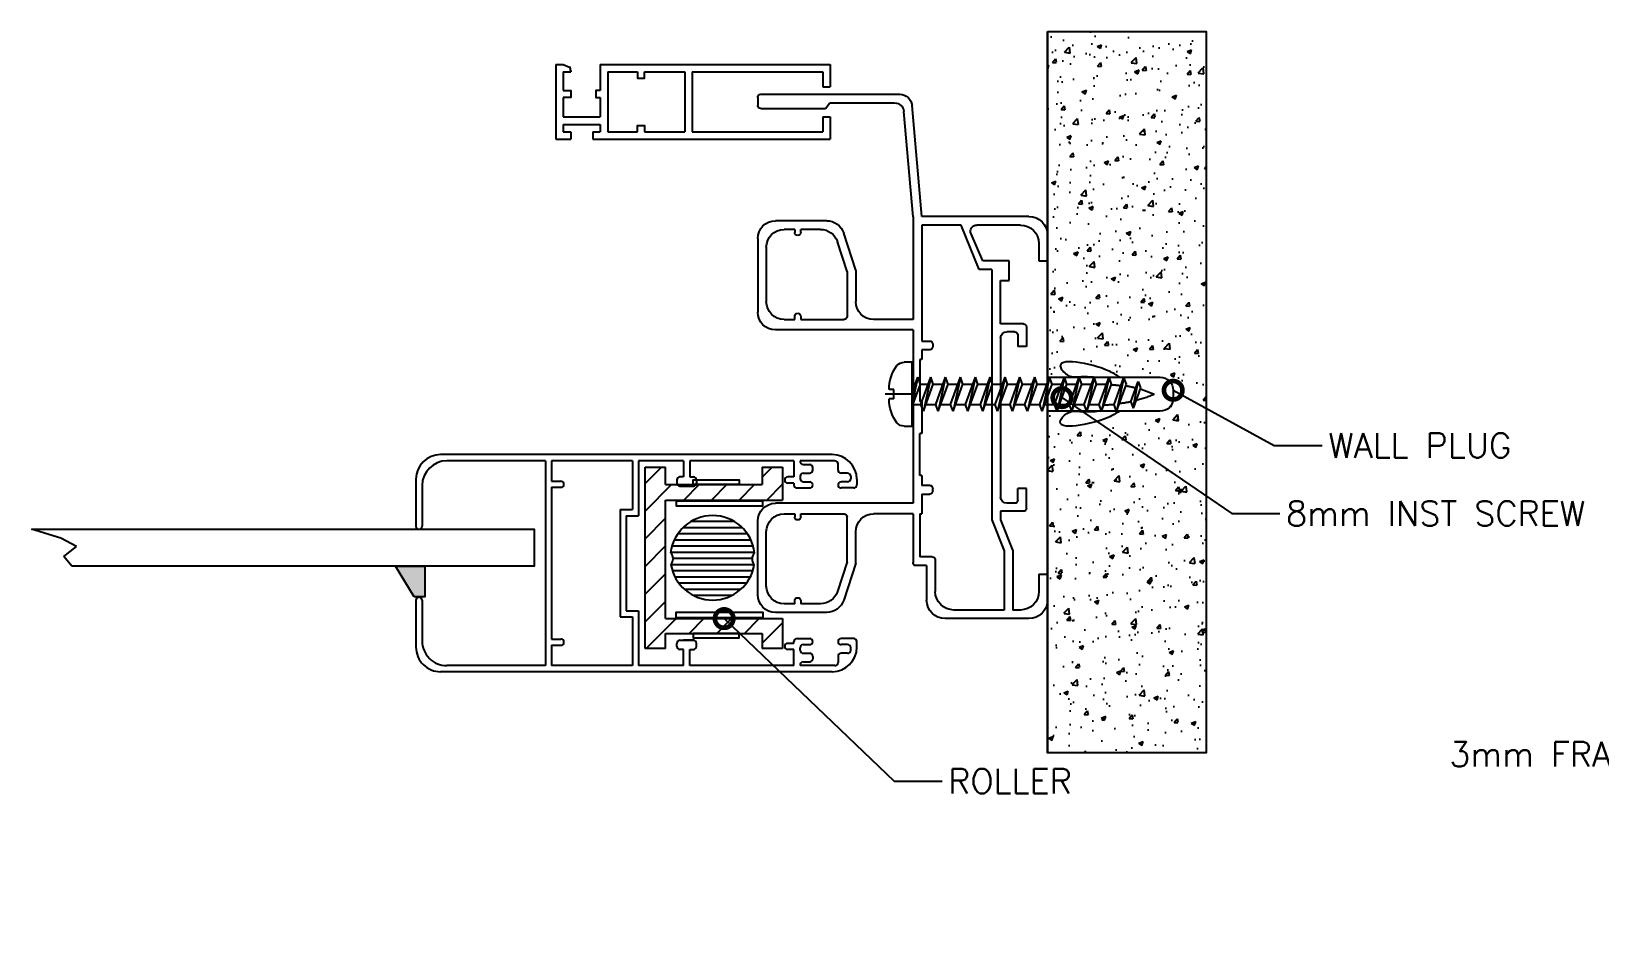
# Model space of a CAD drawing. Header units: millimetres. Extents: x -27371 to -844, y 11365 to 35579.
# Drawn here: x -6282.3 to -6027.9, y 16042.8 to 16187.3 of the extents above; entities that cross this region are included whole.
import ezdxf
from ezdxf import colors
from ezdxf.entities.mleader import LeaderData, LeaderLine
from ezdxf.math import Vec2, Vec3

# ---------------------------------------------------------------- set-up
doc = ezdxf.new("R2010")
doc.units = ezdxf.units.MM
for name, pattern in [('AXIS', [50.8, 31.75, -6.35, 6.35, -6.35]), ('AXIS2', [28.575, 19.05, -3.175, 3.175, -3.175]), ('HIDDEN', [9.525, 6.35, -3.175])]:
    doc.linetypes.add(name, pattern=pattern)
for name, color, linetype in [('A-GRID2', 224, 'AXIS2'), ('GLASS-VISION-PES', 151, 'Continuous'), ('HARDWARES', 54, 'Continuous')]:
    doc.layers.add(name, color=color, linetype=linetype)
doc.layers.add('TEXT', color=7, linetype='Continuous', lineweight=20)
doc.styles.add('RomanS', font='romans.shx')

# ---------------------------------------------------------------- blocks, each defined once
blk = doc.blocks.new('trialco frame without cover')
at = {"color": 5}
for p, q in [((-77.8, 46.5), (-77.8, 23.96)), ((-77.3, 47), (-76, 47)), ((-75.5, 46.5), (-75.5, 36)), ((-54.4, 47), (-42.5, 47)), ((3.3, 47), (-8.6, 47)), ((-57.3, 35.81), (-57.3, 44.1)), ((-53, 45.6), (-44.2, 45.6)), ((-39.6, 21.8), (-39.6, 44.1)), ((-11.5, 21.8), (-11.5, 44.1)), ((1.9, 45.6), (-6.9, 45.6)), ((6.2, 35.81), (6.2, 44.1)), ((-55.9, 41), (-55.9, 42.7)), ((-55.9, 41), (-55.4, 41)), ((-41.3, 41), (-41.8, 41)), ((-41.3, 42.7), (-41.3, 41)), ((-9.8, 42.7), (-9.8, 41)), ((-9.8, 41), (-9.3, 41)), ((4.8, 41), (4.3, 41)), ((4.8, 41), (4.8, 42.7)), ((-55.9, 36.82), (-55.9, 40)), ((-55.4, 40), (-55.9, 40)), ((-54.9, 40.5), (-54.9, 40.5)), ((-42.3, 40.5), (-42.3, 40.5)), ((-41.8, 40), (-41.3, 40)), ((-41.3, 40), (-41.3, 33)), ((-9.3, 40), (-9.8, 40)), ((-9.8, 40), (-9.8, 33)), ((-8.8, 40.5), (-8.8, 40.5)), ((3.8, 40.5), (3.8, 40.5)), ((4.3, 40), (4.8, 40)), ((4.8, 36.82), (4.8, 40)), ((-75.5, 36), (-76.4, 35.31)), ((-76.4, 35.31), (-76.4, 24.79)), ((-49.08, 32.5), (-53.9, 34.07)), ((-2.02, 32.5), (2.8, 34.07)), ((-49.3, 31.1), (-55.3, 33.05)), ((-49.3, 31.1), (-44.2, 31.1)), ((-49.08, 32.5), (-41.8, 32.5)), ((-2.02, 32.5), (-9.3, 32.5)), ((-1.8, 31.1), (-6.9, 31.1)), ((-1.8, 31.1), (4.2, 33.05)), ((-41.3, 21.8), (-41.3, 28.2)), ((-9.8, 21.8), (-9.8, 28.2)), ((-57.94, 21.8), (-75.03, 23.3)), ((-58, 20.4), (-75.97, 21.97)), ((-58, 3), (-58, 20.4)), ((-57.94, 21.8), (-56.6, 21.8)), ((-57.94, 21.8), (-57.3, 21.8)), ((-56.6, 21.8), (-41.3, 21.8)), ((-56.6, 20.4), (-37.8, 20.4)), ((-56.6, 14), (-56.6, 20.4)), ((-39.6, 21.8), (-11.5, 21.8)), ((-37.8, 20.4), (-37.8, 19.1)), ((-36.4, 20.4), (-34.8, 20.4)), ((-36.4, 19.1), (-36.4, 20.4)), ((-34.8, 20.7), (-28, 20.7)), ((-34.8, 20.4), (-34.8, 20.7)), ((-28, 20.4), (-28, 20.7)), ((-28, 20.4), (-22.8, 20.4)), ((-16, 20.7), (-22.8, 20.7)), ((-22.8, 20.4), (-22.8, 20.7)), ((-16, 20.4), (-16, 20.7)), ((-16, 20.4), (-14.4, 20.4)), ((-14.4, 19.1), (-14.4, 20.4)), ((-13, 20.4), (-9.8, 20.4)), ((-13, 20.4), (-13, 19.1)), ((-9.8, 21.8), (-1.9, 21.8)), ((-9.8, 20.7), (-2.8, 20.7)), ((-9.8, 20.7), (-9.8, 20.4)), ((-2.8, 18.7), (-2.8, 20.7)), ((-1.4, 19.6), (-1.4, 21.3)), ((-37.3, 18.6), (-36.9, 18.6)), ((-13.5, 18.6), (-13.9, 18.6)), ((-2.3, 18.2), (2.8, 18.2)), ((-1.4, 19.6), (4.2, 19.6)), ((7.2, 3), (7.2, 16.6)), ((-49.4, 11.08), (-56.6, 14)), ((5.8, 7), (5.8, 15.2)), ((-56.6, 4.4), (-56.6, 11.48)), ((-50.8, 10.5), (-55.2, 12.4)), ((-50.8, 9), (-50.8, 10.5)), ((-49.4, 9), (-49.4, 11.08)), ((-50.8, 6.2), (-50.8, 9)), ((-49.4, 9), (-8.8, 9)), ((-8.8, 9), (-3.8, 7)), ((-47.6, 6.2), (-50.8, 6.2)), ((-40.6, 7.6), (-47.6, 7.6)), ((-47.6, 7.6), (-47.6, 6.2)), ((-40.6, 3.9), (-40.6, 7.6)), ((-39.3, 5.3), (-39.3, 6.6)), ((-38.3, 7.6), (-12.5, 7.6)), ((-11.5, 5.3), (-11.5, 6.6)), ((-10.2, 3.9), (-10.2, 7.6)), ((-10.2, 7.6), (-8.8, 7.6)), ((-8.8, 7.6), (-3.8, 5.6)), ((-3.8, 7), (5.8, 7)), ((-3.8, 5.6), (5.8, 5.6)), ((5.8, 4.4), (5.8, 5.6)), ((-40.1, 3.4), (-36.9, 3.4)), ((-38.8, 4.8), (-36.9, 4.8)), ((-36.9, 3.4), (-36.9, 4.8)), ((-13.9, 3.4), (-13.9, 4.8)), ((-12, 4.8), (-13.9, 4.8)), ((-10.7, 3.4), (-13.9, 3.4)), ((-55, 0), (-50.8, 0)), ((-53.6, 1.4), (-50.8, 1.4)), ((-50.8, 1.4), (-50.8, 0)), ((0, 1.4), (2.8, 1.4)), ((0, 1.4), (0, 0)), ((0, 0), (4.2, 0))]:
    blk.add_line(p, q, dxfattribs=at)
for centre, radius, start, end in [((-77.3, 46.5), 0.5, 90, 180), ((-76, 46.5), 0.5, 0, 90), ((-54.4, 44.1), 2.9, 90, 180), ((-42.5, 44.1), 2.9, 0, 90), ((-8.6, 44.1), 2.9, 90, 180), ((3.3, 44.1), 2.9, 0, 90), ((-53, 42.7), 2.9, 90, 180), ((-44.2, 42.7), 2.9, 0, 90), ((-6.9, 42.7), 2.9, 90, 180), ((1.9, 42.7), 2.9, 0, 90), ((-55.4, 40.5), 0.5, 0, 90), ((-41.8, 40.5), 0.5, 90, 180), ((-9.3, 40.5), 0.5, 0, 90), ((4.3, 40.5), 0.5, 90, 180), ((-55.4, 40.5), 0.5, 270, 0), ((-41.8, 40.5), 0.5, 180, 270), ((-9.3, 40.5), 0.5, 270, 0), ((4.3, 40.5), 0.5, 180, 270), ((-54.4, 35.81), 2.9, 180, 252), ((-53, 36.82), 2.9, 180, 252), ((1.9, 36.82), 2.9, 288, 0), ((3.3, 35.81), 2.9, 288, 0), ((-44.2, 28.2), 2.9, 0, 90), ((-41.8, 33), 0.5, 270, 360), ((-9.3, 33), 0.5, 180, 270), ((-6.9, 28.2), 2.9, 90, 180), ((-75.8, 23.96), 2, 180, 265), ((-74.9, 24.79), 1.5, 180, 265), ((-1.9, 21.3), 0.5, 0, 90), ((-37.3, 19.1), 0.5, 180, 270), ((-36.9, 19.1), 0.5, 270, 0), ((-13.9, 19.1), 0.5, 180, 270), ((-13.5, 19.1), 0.5, 270, 0), ((-2.3, 18.7), 0.5, 180, 270), ((2.8, 15.2), 3, 0, 90), ((4.2, 16.6), 3, 0, 90), ((-55.6, 11.48), 1, 66.6823, 180), ((-38.3, 6.6), 1, 90, 180), ((-38.8, 5.3), 0.5, 180, 270), ((-12.5, 6.6), 1, 0, 90), ((-12, 5.3), 0.5, 270, 0), ((-55, 3), 3, 180, 270), ((-53.6, 4.4), 3, 180, 270), ((-40.1, 3.9), 0.5, 180, 270), ((-10.7, 3.9), 0.5, 270, 0), ((2.8, 4.4), 3, 270, 0), ((4.2, 3), 3, 270, 0)]:
    blk.add_arc(centre, radius, start, end, dxfattribs=at)
blk = doc.blocks.new('trialco leaf')
at = {"color": 3}
for p, q in [((-26.3, 0), (-25.4, 0)), ((0.9, 0), (0, 0)), ((-27.3, -1.5), (-27.3, -2.55)), ((-26.8, -1), (-26.4, -1)), ((-25.9, -1.5), (-25.9, -2.55)), ((-24.9, -0.5), (-24.9, -2.55)), ((-0.5, -0.5), (-0.5, -2.55)), ((0.5, -1.5), (0.5, -2.55)), ((1.4, -1), (1, -1)), ((1.9, -1.5), (1.9, -2.55)), ((-30.3, -4), (-30.3, -67.5)), ((-29.3, -3.55), (-29.3, -9.19)), ((-27.8, -3.05), (-28.8, -3.05)), ((-25.4, -3.05), (-25.4, -3.05)), ((0, -3.05), (0, -3.05)), ((2.4, -3.05), (3.4, -3.05)), ((3.9, -3.55), (3.9, -9.19)), ((4.9, -4), (4.9, -67.5)), ((-27.8, -7.15), (-28.2, -7.15)), ((-25.4, -7.15), (-25.4, -7.15)), ((0, -7.15), (0, -7.15)), ((2.4, -7.15), (2.8, -7.15)), ((-28.7, -8.7), (-28.7, -7.65)), ((-27.3, -8.7), (-27.3, -7.65)), ((-26.8, -9.2), (-26.4, -9.2)), ((-25.9, -8.7), (-25.9, -7.65)), ((-24.9, -9.7), (-24.9, -7.65)), ((-0.5, -9.7), (-0.5, -7.65)), ((0.5, -8.7), (0.5, -7.65)), ((1.4, -9.2), (1, -9.2)), ((1.9, -8.7), (1.9, -7.65)), ((3.3, -8.7), (3.3, -7.65)), ((-29.3, -10.2), (-29.3, -27.1)), ((-29.3, -10.2), (-26.7, -10.2)), ((-26.7, -10.2), (-26.7, -11.2)), ((-26.2, -11.7), (-26.2, -11.7)), ((-25.7, -10.2), (-25.4, -10.2)), ((-25.7, -10.2), (-25.7, -11.2)), ((0.3, -10.2), (0, -10.2)), ((0.3, -10.2), (0.3, -11.2)), ((0.8, -11.7), (0.8, -11.7)), ((3.9, -10.2), (1.3, -10.2)), ((1.3, -10.2), (1.3, -11.2)), ((3.9, -10.2), (3.9, -27.1)), ((-29.3, -27.1), (-26.7, -27.1)), ((-26.7, -27.1), (-26.7, -26.5)), ((-26.2, -26), (-25.7, -26)), ((-25.2, -26.5), (-25.2, -28.1)), ((-25.2, -28.7), (-25.2, -26.5)), ((-0.2, -26.5), (-0.2, -28.1)), ((-0.2, -28.7), (-0.2, -26.5)), ((0.8, -26), (0.3, -26)), ((1.3, -27.1), (1.3, -26.5)), ((3.9, -27.1), (1.3, -27.1)), ((-29.3, -28.1), (-29.3, -35.4)), ((-29.3, -28.1), (-26.7, -28.1)), ((-26.7, -28.1), (-26.7, -28.7)), ((-26.2, -29.2), (-25.7, -29.2)), ((0.8, -29.2), (0.3, -29.2)), ((3.9, -28.1), (1.3, -28.1)), ((1.3, -28.1), (1.3, -28.7)), ((3.9, -28.1), (3.9, -35.4)), ((-29.3, -35.4), (-20.4, -35.4)), ((-20.4, -37.4), (-20.4, -35.4)), ((-5, -35.4), (3.9, -35.4)), ((-5, -37.4), (-5, -35.4)), ((-29.3, -36.4), (-29.3, -49.5)), ((-29.3, -36.4), (-21.4, -36.4)), ((-21.4, -38.4), (-21.4, -36.4)), ((-20.4, -37.4), (-5, -37.4)), ((-4, -36.4), (3.9, -36.4)), ((-4, -38.4), (-4, -36.4)), ((3.9, -36.4), (3.9, -49.5)), ((-21.4, -38.4), (-4, -38.4)), ((-26, -49.5), (-26, -48)), ((-25.5, -47.5), (-25.5, -47.5)), ((-25, -49.5), (-25, -48)), ((-0.4, -49.5), (-0.4, -48)), ((0.1, -47.5), (0.1, -47.5)), ((0.6, -49.5), (0.6, -48)), ((-29.3, -49.5), (-26, -49.5)), ((-29.3, -50.5), (-29.3, -66.5)), ((-29.3, -50.5), (3.9, -50.5)), ((-25, -49.5), (-0.4, -49.5)), ((0.6, -49.5), (3.9, -49.5)), ((3.9, -50.5), (3.9, -66.5)), ((-25.3, -70.5), (-18.7, -70.5)), ((-18.2, -71), (-18.2, -71)), ((-7.2, -71), (-7.2, -71)), ((-6.7, -70.5), (-0.1, -70.5)), ((-26.3, -71.5), (-18.7, -71.5)), ((-6.7, -71.5), (0.9, -71.5))]:
    blk.add_line(p, q, dxfattribs=at)
for centre, radius, start, end in [((-26.3, -4), 4, 90, 180), ((-25.4, -0.5), 0.5, 0, 90), ((0, -0.5), 0.5, 90, 180), ((0.9, -4), 4, 0, 90), ((-26.8, -1.5), 0.5, 90, 180), ((-26.4, -1.5), 0.5, 0, 90), ((1, -1.5), 0.5, 90, 180), ((1.4, -1.5), 0.5, 0, 90), ((-28.8, -3.55), 0.5, 90, 180), ((-27.8, -2.55), 0.5, 270, 0), ((-25.4, -2.55), 0.5, 180, 270), ((-25.4, -2.55), 0.5, 270, 0), ((0, -2.55), 0.5, 180, 270), ((0, -2.55), 0.5, 270, 0), ((2.4, -2.55), 0.5, 180, 270), ((3.4, -3.55), 0.5, 0, 90), ((-28.2, -7.65), 0.5, 90, 180), ((-27.8, -7.65), 0.5, 0, 90), ((-25.4, -7.65), 0.5, 90, 180), ((-25.4, -7.65), 0.5, 0, 90), ((0, -7.65), 0.5, 90, 180), ((0, -7.65), 0.5, 0, 90), ((2.4, -7.65), 0.5, 90, 180), ((2.8, -7.65), 0.5, 0, 90), ((-29.2, -8.7), 0.5, 258.463, 0), ((-26.8, -8.7), 0.5, 180, 270), ((-26.4, -8.7), 0.5, 270, 0), ((-25.4, -9.7), 0.5, 270, 0), ((0, -9.7), 0.5, 180, 270), ((1, -8.7), 0.5, 180, 270), ((1.4, -8.7), 0.5, 270, 0), ((3.8, -8.7), 0.5, 180, 281.537), ((-26.2, -11.2), 0.5, 180, 270), ((-26.2, -11.2), 0.5, 270, 0), ((0.8, -11.2), 0.5, 180, 270), ((0.8, -11.2), 0.5, 270, 0), ((-26.2, -26.5), 0.5, 90, 180), ((-25.7, -26.5), 0.5, 0, 90), ((0.3, -26.5), 0.5, 90, 180), ((0.8, -26.5), 0.5, 0, 90), ((-26.2, -28.7), 0.5, 180, 270), ((-25.7, -28.7), 0.5, 270, 0), ((0.3, -28.7), 0.5, 180, 270), ((0.8, -28.7), 0.5, 270, 0), ((-25.5, -48), 0.5, 90, 180), ((-25.5, -48), 0.5, 0, 90), ((0.1, -48), 0.5, 90, 180), ((0.1, -48), 0.5, 0, 90), ((-26.3, -67.5), 4, 180, 270), ((-25.3, -66.5), 4, 180, 270), ((-0.1, -66.5), 4, 270, 0), ((0.9, -67.5), 4, 270, 0), ((-18.7, -71), 0.5, 0, 90), ((-18.7, -71), 0.5, 270, 0), ((-6.7, -71), 0.5, 90, 180), ((-6.7, -71), 0.5, 180, 270)]:
    blk.add_arc(centre, radius, start, end, dxfattribs=at)
blk = doc.blocks.new('roller')
for p, q in [((-19.87, 18.98), (-19.87, 22.3)), ((-19.87, 22.3), (9.51, 22.3)), ((9.51, 22.3), (9.51, 18.98)), ((-19.87, 18.98), (-17.43, 18.98)), ((-17.43, 18.98), (-17.43, 3.32)), ((-15.04, 18.98), (4.15, 18.98)), ((-15.04, 18.98), (-15.04, 0)), ((4.15, 18.98), (4.15, 0)), ((6.72, 18.98), (9.51, 18.98)), ((6.72, 18.98), (6.72, 3.32)), ((-19.87, 0), (-19.87, 3.32)), ((-17.43, 3.32), (-19.87, 3.32)), ((9.51, 3.32), (6.72, 3.32)), ((9.51, 3.32), (9.51, 0)), ((-15.04, 0), (-19.87, 0)), ((9.51, 0), (4.15, 0))]:
    blk.add_line(p, q)
for points in [[(-14.91, 17.27), (-14.01, 17.27), (-14.01, 3.22), (-14.91, 3.22)], [(4.02, 17.27), (3.23, 17.27), (3.23, 3.22), (4.02, 3.22)], [(-17.43, 14.52), (-18.18, 14.52), (-18.18, 7.04), (-17.43, 7.04)], [(6.72, 14.52), (7.47, 14.52), (7.47, 7.04), (6.72, 7.04)]]:
    blk.add_lwpolyline(points, close=True)
for centre, radius, start, end in [((-5.18, 11.36), 6.85, 99.192, 260.808), ((-5.36, 19.2), 1.42, 229.7147, 312.8915), ((-5.18, 11.36), 6.85, 276.5858, 83.4142), ((-5.36, 3.53), 1.42, 47.1085, 130.2853)]:
    blk.add_arc(centre, radius, start, end)
blk = doc.blocks.new('TRIALCO NET')
at = {"color": 2}
for p, q in [((-44.5, 3.6), (-44.5, -8.5)), ((-44.5, 3.6), (-43.3, 3.6)), ((-43.3, 3.6), (-42.28, 3.19)), ((-42.1, 2.59), (-42.1, 2.4)), ((-37.3, 3.6), (0, 3.6)), ((-37.3, 3.6), (-37.3, -0.6)), ((0, 3.6), (0, 0)), ((-43.3, 2.4), (-43.3, -0.6)), ((-43.3, 2.4), (-42.1, 2.4)), ((-36.1, 2.4), (-31.29, 2.4)), ((-36.1, 2.4), (-36.1, -7.3)), ((-30.14, 2.4), (-23.6, 2.4)), ((-23.6, 2.4), (-23.6, -7.3)), ((-22.4, 2.4), (-22.4, -7.3)), ((-22.4, 2.4), (-1.2, 2.4)), ((-1.2, 2.4), (-1.2, 0)), ((-1.2, 0), (0, 0)), ((-43.3, -1.75), (-43.3, -4.9)), ((-37.3, -1.75), (-37.3, -4.9)), ((-43.3, -4.9), (-37.3, -4.9)), ((-1.2, -4.9), (-1.2, -7.3)), ((-1.2, -4.9), (0, -4.9)), ((0, -4.9), (0, -8.5)), ((-43.3, -6.1), (-43.3, -7.3)), ((-43.3, -6.1), (-37.3, -6.1)), ((-43.3, -7.3), (-42.1, -7.3)), ((-42.1, -7.3), (-42.1, -8.5)), ((-38.5, -7.3), (-37.3, -7.3)), ((-38.5, -7.3), (-38.5, -8.5)), ((-37.3, -6.1), (-37.3, -7.3)), ((-36.1, -7.3), (-31.29, -7.3)), ((-30.14, -7.3), (-23.6, -7.3)), ((-22.4, -7.3), (-1.2, -7.3)), ((-44.5, -8.5), (-42.1, -8.5)), ((-38.5, -8.5), (0, -8.5))]:
    blk.add_line(p, q, dxfattribs=at)
for points in [[(-31.29, 2.4), (-31.29, 1.4), (-30.14, 1.4), (-30.14, 2.4)], [(-43.3, -0.6), (-42.1, -0.6), (-42.1, -1.75), (-43.3, -1.75)], [(-37.3, -0.6), (-38, -0.6), (-38, -1.75), (-37.3, -1.75)], [(-31.29, -7.3), (-31.29, -6.3), (-30.14, -6.3), (-30.14, -7.3)]]:
    blk.add_lwpolyline(points, dxfattribs=at)
blk.add_arc((-43.19, 2.6), 1.09, 359.3357, 33.1171, dxfattribs=at)
blk = doc.blocks.new('*U35')
at = {"layer": 'A-GRID2', "linetype": 'AXIS'}
blk.add_line((0, -0.62), (0, 4.4), dxfattribs=at)
at = {"layer": 'HARDWARES', "linetype": 'Continuous'}
for p, q in [((-0.76, 2.99), (-0.76, 3.75)), ((0.76, 2.99), (-0.76, 2.99)), ((0.76, 2.99), (0.76, 3.75)), ((-5.18, 0), (-5.18, 1.32)), ((5.18, 0), (-5.18, 0)), ((5.18, 1.32), (5.18, 0))]:
    blk.add_line(p, q, dxfattribs=at)
at = {"layer": 'HARDWARES'}
for p, q in [((5.18, 0), (-5.18, 0)), ((5.18, 0.94), (5.18, 0))]:
    blk.add_line(p, q, dxfattribs=at)
at = {"layer": 'HARDWARES', "linetype": 'HIDDEN'}
for p, q in [((1.65, -0.12), (1.65, -1.4)), ((1.65, -2.2), (1.65, -3.81)), ((-1.65, -3.4), (-1.65, -5.01)), ((1.65, -4.61), (1.65, -6.22)), ((-1.65, -5.81), (-1.65, -7.42)), ((1.65, -7.02), (1.65, -8.63)), ((-1.65, -8.22), (-1.65, -9.83)), ((1.65, -9.43), (1.65, -11.04)), ((-1.65, -10.63), (-1.65, -12.24)), ((1.65, -11.84), (1.65, -13.45)), ((-1.65, -13.04), (-1.65, -14.65)), ((1.65, -14.25), (1.65, -15.86)), ((-1.65, -15.45), (-1.65, -17.06)), ((1.65, -16.66), (1.65, -18.26)), ((-1.65, -17.86), (-1.65, -19.47)), ((-1.65, -20.27), (-1.65, -21.87)), ((1.65, -19.07), (1.65, -20.67)), ((-1.65, -22.68), (-1.65, -24.28)), ((1.65, -21.47), (1.65, -23.08)), ((-1.65, -25.08), (-1.65, -26.69)), ((1.65, -23.88), (1.65, -25.49)), ((-1.65, -27.49), (-1.65, -29.1)), ((1.65, -26.29), (1.65, -27.9)), ((-1.65, -29.9), (-1.65, -31.51)), ((1.65, -28.7), (1.65, -30.31)), ((1.23, -35.46), (-2.08, -36.66)), ((1.23, -35.46), (2.28, -35.84)), ((2.28, -35.84), (-2.08, -36.66)), ((-2.08, -36.66), (-1.03, -37.04)), ((-1.03, -37.04), (2.28, -35.84))]:
    blk.add_line(p, q, dxfattribs=at)
for points in [[(1.97, 0), (-1.65, -1.32), (-2.75, -0.92)], [(-0.23, 0), (-2.75, -0.92), (1.45, 0)], [(-1.65, 0), (-1.65, -0.52)], [(2.75, -1.8), (1.65, -1.4), (-2.75, -3), (2.75, -1.8), (-1.65, -3.4), (-2.75, -3)], [(-1.65, -1.32), (-1.65, -2.6)], [(2.75, -4.21), (1.65, -3.81), (-2.75, -5.41), (2.75, -4.21), (-1.65, -5.81), (-2.75, -5.41)], [(2.75, -6.62), (1.65, -6.22), (-2.75, -7.82), (2.75, -6.62), (-1.65, -8.22), (-2.75, -7.82)], [(2.75, -9.03), (1.65, -8.63), (-2.75, -10.23), (2.75, -9.03), (-1.65, -10.63), (-2.75, -10.23)], [(2.75, -11.44), (1.65, -11.04), (-2.75, -12.64), (2.75, -11.44), (-1.65, -13.04), (-2.75, -12.64)], [(2.75, -13.85), (1.65, -13.45), (-2.75, -15.05), (2.75, -13.85), (-1.65, -15.45), (-2.75, -15.05)], [(2.75, -16.26), (1.65, -15.86), (-2.75, -17.46), (2.75, -16.26), (-1.65, -17.86), (-2.75, -17.46)], [(2.75, -18.67), (1.65, -18.26), (-2.75, -19.87), (2.75, -18.67), (-1.65, -20.27), (-2.75, -19.87)], [(2.75, -21.07), (1.65, -20.67), (-2.75, -22.28), (2.75, -21.07), (-1.65, -22.68), (-2.75, -22.28)], [(2.75, -23.48), (1.65, -23.08), (-2.75, -24.68), (2.75, -23.48), (-1.65, -25.08), (-2.75, -24.68)], [(2.75, -25.89), (1.65, -25.49), (-2.75, -27.09), (2.75, -25.89), (-1.65, -27.49), (-2.75, -27.09)], [(2.75, -28.3), (1.65, -27.9), (-2.75, -29.5), (2.75, -28.3), (-1.65, -29.9), (-2.75, -29.5)], [(2.75, -30.71), (1.65, -30.31), (-2.75, -31.91), (2.75, -30.71), (-1.65, -32.31), (-2.75, -31.91)], [(2.78, -33.13), (1.68, -32.73), (-2.72, -34.33), (2.78, -33.13), (-1.62, -34.73), (-2.72, -34.33)]]:
    blk.add_lwpolyline(points, dxfattribs=at)
at = {"layer": 'HARDWARES', "linetype": 'Continuous'}
for centre, radius, start, end in [((-0.81, -2.74), 6.49, 89.5368, 126.33), ((0.81, -2.74), 6.49, 53.67, 90.4632), ((-3.61, 1.32), 1.57, 131.7376, 180), ((3.61, 1.32), 1.57, 0, 48.2624)]:
    blk.add_arc(centre, radius, start, end, dxfattribs=at)
at = {"layer": 'HARDWARES', "linetype": 'HIDDEN'}
for centre, start, end in [((17.68, -31.43), 182.508, 187.2926), ((-17.49, -31.43), 356.0961, 1.0584), ((17.59, -31.45), 189.5795, 194.5622), ((-17.59, -31.45), 347.9668, 353.6815), ((17.59, -31.45), 196.6931, 203.9435), ((-17.59, -31.45), 336.0565, 345.4243)]:
    blk.add_arc(centre, 19.24, start, end, dxfattribs=at)
blk = doc.blocks.new('_DotSmall')
at = {"color": 0, "linetype": 'ByBlock', "const_width": 0.5}
blk.add_lwpolyline([(-0.0625, 0, 1), (0.0625, 0, 1)], format="xyb", close=True, dxfattribs=at)

msp = doc.modelspace()

# ---------------------------------------------------------------- hatches: boundary and pattern name
at = {"ltscale": 1.3, "true_color": 0x636466}
h = msp.add_hatch(dxfattribs=at)
h.set_pattern_fill('AR-CONC', color=251, scale=0.04)
h.set_pattern_definition([(50, (-79.502, 89.85), (7.2873868, -0.6375634), [0.762, -8.382]), (355, (-79.502, 89.85), (-1.409737, 7.6422738), [0.6096, -6.7056234]), (100.451445, (-78.8945, 89.797), (5.87765, 7.00471), [0.6476004, -7.1236098]), (46.1842, (-79.502, 91.882), (10.8431616, -1.681693), [1.143, -12.573]), (96.63556, (-78.598, 91.742), (9.4961654, 9.897045), [0.971401, -10.685424]), (351.18415, (-79.502, 91.882), (9.496165, 9.897045), [0.914399, -10.058389]), (21, (-78.486, 91.374), (6.0645757, -4.090608), [0.762, -8.382]), (326, (-78.486, 91.374), (2.472081, 7.3675186), [0.6096, -6.7056]), (71.451445, (-77.9804, 91.033), (8.5366568, 3.2769108), [0.6476004, -7.1235975]), (37.5, (-79.5017, 89.8502), (0.12354413, 3.38220155), [0, -6.62432, 0, -6.8072, 0, -6.731]), (7.5, (-79.5017, 89.85), (2.6727865, 4.007223), [0, -3.88112, 0, -6.47192, 0, -2.5654]), (327.5, (-81.7674, 89.8502), (5.4236238, -0.22914976), [0, -2.54, 0, -7.9248, 0, -10.5156]), (317.5, (-82.7834, 89.85), (5.9251673, 1.0170596), [0, -3.302, 0, -5.26288, 0, -7.4676])])
edge = h.paths.add_edge_path()
edge.add_line((-6091.72, 16187.26), (-6117.46, 16187.26))
edge.add_line((-6117.46, 16187.26), (-6117.46, 16131.19))
edge.add_line((-6117.46, 16131.19), (-6109.34, 16131.19))
edge.add_spline(control_points=[(-6109.34, 16131.19), (-6110.2, 16131.25), (-6111.77, 16131.38), (-6114, 16131.08), (-6117.36, 16134.78), (-6108.8, 16133.21), (-6106.31, 16131.54), (-6105.77, 16131.19)], knot_values=[0, 0, 0, 0, 2.578181, 4.762371, 6.483899, 14.213231, 16.313823, 16.313823, 16.313823, 16.313823], degree=3, periodic=0)
edge.add_line((-6105.77, 16131.19), (-6099.17, 16131.19))
edge.add_arc((-6099.17, 16129.08), 2.11, 0, 90, ccw=False)
edge.add_line((-6097.07, 16129.08), (-6097.07, 16127.79))
edge.add_arc((-6099.17, 16127.79), 2.11, -90, 0, ccw=False)
edge.add_line((-6099.17, 16125.68), (-6105.79, 16125.68))
edge.add_spline(control_points=[(-6105.79, 16125.68), (-6106.02, 16125.54), (-6106.25, 16125.39), (-6106.5, 16125.24)], knot_values=[0, 0, 0, 0, 0.903179, 0.903179, 0.903179, 0.903179], degree=3, periodic=0)
edge.add_spline(control_points=[(-6106.5, 16125.24), (-6106.74, 16125.11), (-6106.99, 16124.97), (-6107.27, 16124.83)], knot_values=[0.903179, 0.903179, 0.903179, 0.903179, 1.754586, 1.754586, 1.754586, 1.754586], degree=3, periodic=0)
edge.add_spline(control_points=[(-6107.27, 16124.83), (-6107.38, 16124.78), (-6107.7, 16124.64), (-6108.07, 16124.49), (-6108.32, 16124.4)], knot_values=[1.754586, 1.754586, 1.754586, 1.754586, 2.080886, 2.690345, 2.690345, 2.690345, 2.690345], degree=3, periodic=0)
edge.add_spline(control_points=[(-6108.32, 16124.4), (-6108.64, 16124.28), (-6108.99, 16124.16), (-6109.34, 16124.06)], knot_values=[2.690345, 2.690345, 2.690345, 2.690345, 3.47225, 3.47225, 3.47225, 3.47225], degree=3, periodic=0)
edge.add_spline(control_points=[(-6109.34, 16124.06), (-6109.81, 16123.92), (-6110.3, 16123.79), (-6110.79, 16123.67)], knot_values=[3.47225, 3.47225, 3.47225, 3.47225, 4.497891, 4.497891, 4.497891, 4.497891], degree=3, periodic=0)
edge.add_spline(control_points=[(-6110.79, 16123.67), (-6111.16, 16123.59), (-6111.53, 16123.51), (-6111.89, 16123.45)], knot_values=[4.497891, 4.497891, 4.497891, 4.497891, 5.270857, 5.270857, 5.270857, 5.270857], degree=3, periodic=0)
edge.add_spline(control_points=[(-6111.89, 16123.45), (-6112.28, 16123.39), (-6112.65, 16123.33), (-6113.01, 16123.3)], knot_values=[5.270857, 5.270857, 5.270857, 5.270857, 6.098451, 6.098451, 6.098451, 6.098451], degree=3, periodic=0)
edge.add_spline(control_points=[(-6113.01, 16123.3), (-6113.23, 16123.28), (-6113.44, 16123.27), (-6113.64, 16123.26)], knot_values=[6.098451, 6.098451, 6.098451, 6.098451, 6.616366, 6.616366, 6.616366, 6.616366], degree=3, periodic=0)
edge.add_spline(control_points=[(-6113.64, 16123.26), (-6113.9, 16123.25), (-6114.14, 16123.26), (-6114.35, 16123.28)], knot_values=[6.616366, 6.616366, 6.616366, 6.616366, 7.290257, 7.290257, 7.290257, 7.290257], degree=3, periodic=0)
edge.add_spline(control_points=[(-6114.35, 16123.28), (-6114.41, 16123.28), (-6114.47, 16123.29), (-6114.53, 16123.3)], knot_values=[7.290257, 7.290257, 7.290257, 7.290257, 7.485633, 7.485633, 7.485633, 7.485633], degree=3, periodic=0)
edge.add_spline(control_points=[(-6114.53, 16123.3), (-6114.58, 16123.31), (-6114.64, 16123.32), (-6114.69, 16123.33)], knot_values=[7.485633, 7.485633, 7.485633, 7.485633, 7.675682, 7.675682, 7.675682, 7.675682], degree=3, periodic=0)
edge.add_spline(control_points=[(-6114.69, 16123.33), (-6114.73, 16123.33), (-6114.77, 16123.34), (-6114.8, 16123.35)], knot_values=[7.675682, 7.675682, 7.675682, 7.675682, 7.821812, 7.821812, 7.821812, 7.821812], degree=3, periodic=0)
edge.add_spline(control_points=[(-6114.8, 16123.35), (-6114.84, 16123.36), (-6114.87, 16123.37), (-6114.9, 16123.38)], knot_values=[7.821812, 7.821812, 7.821812, 7.821812, 7.948726, 7.948726, 7.948726, 7.948726], degree=3, periodic=0)
edge.add_spline(control_points=[(-6114.9, 16123.38), (-6114.92, 16123.39), (-6114.94, 16123.4), (-6114.96, 16123.4)], knot_values=[7.948726, 7.948726, 7.948726, 7.948726, 8.046074, 8.046074, 8.046074, 8.046074], degree=3, periodic=0)
edge.add_spline(control_points=[(-6114.96, 16123.4), (-6114.99, 16123.41), (-6115.02, 16123.43), (-6115.04, 16123.44)], knot_values=[8.046074, 8.046074, 8.046074, 8.046074, 8.173512, 8.173512, 8.173512, 8.173512], degree=3, periodic=0)
edge.add_spline(control_points=[(-6115.04, 16123.44), (-6115.06, 16123.45), (-6115.08, 16123.46), (-6115.1, 16123.47)], knot_values=[8.173512, 8.173512, 8.173512, 8.173512, 8.27046, 8.27046, 8.27046, 8.27046], degree=3, periodic=0)
edge.add_spline(control_points=[(-6115.1, 16123.47), (-6115.13, 16123.49), (-6115.17, 16123.51), (-6115.2, 16123.53)], knot_values=[8.27046, 8.27046, 8.27046, 8.27046, 8.463193, 8.463193, 8.463193, 8.463193], degree=3, periodic=0)
edge.add_spline(control_points=[(-6115.2, 16123.53), (-6115.21, 16123.54), (-6115.22, 16123.54), (-6115.22, 16123.55)], knot_values=[8.463193, 8.463193, 8.463193, 8.463193, 8.526871, 8.526871, 8.526871, 8.526871], degree=3, periodic=0)
edge.add_spline(control_points=[(-6115.25, 16123.58), (-6115.24, 16123.57), (-6115.23, 16123.56), (-6115.22, 16123.55)], knot_values=[8.526871, 8.526871, 8.526871, 8.526871, 8.599824, 8.599824, 8.599824, 8.599824], degree=3, periodic=0)
edge.add_spline(control_points=[(-6115.28, 16123.6), (-6115.27, 16123.59), (-6115.26, 16123.59), (-6115.25, 16123.58)], knot_values=[8.599824, 8.599824, 8.599824, 8.599824, 8.663419, 8.663419, 8.663419, 8.663419], degree=3, periodic=0)
edge.add_spline(control_points=[(-6115.28, 16123.6), (-6115.28, 16123.61), (-6115.29, 16123.62), (-6115.3, 16123.62)], knot_values=[8.663419, 8.663419, 8.663419, 8.663419, 8.712044, 8.712044, 8.712044, 8.712044], degree=3, periodic=0)
edge.add_spline(control_points=[(-6115.3, 16123.62), (-6115.31, 16123.64), (-6115.32, 16123.65), (-6115.33, 16123.67)], knot_values=[8.712044, 8.712044, 8.712044, 8.712044, 8.824247, 8.824247, 8.824247, 8.824247], degree=3, periodic=0)
edge.add_spline(control_points=[(-6115.34, 16123.69), (-6115.34, 16123.68), (-6115.33, 16123.68), (-6115.33, 16123.67)], knot_values=[8.824247, 8.824247, 8.824247, 8.824247, 8.873126, 8.873126, 8.873126, 8.873126], degree=3, periodic=0)
edge.add_spline(control_points=[(-6115.36, 16123.72), (-6115.35, 16123.71), (-6115.35, 16123.7), (-6115.34, 16123.69)], knot_values=[8.873126, 8.873126, 8.873126, 8.873126, 8.936552, 8.936552, 8.936552, 8.936552], degree=3, periodic=0)
edge.add_spline(control_points=[(-6115.37, 16123.74), (-6115.36, 16123.74), (-6115.36, 16123.73), (-6115.36, 16123.72)], knot_values=[8.936552, 8.936552, 8.936552, 8.936552, 8.9853, 8.9853, 8.9853, 8.9853], degree=3, periodic=0)
edge.add_spline(control_points=[(-6115.38, 16123.77), (-6115.38, 16123.76), (-6115.37, 16123.75), (-6115.37, 16123.74)], knot_values=[8.9853, 8.9853, 8.9853, 8.9853, 9.048857, 9.048857, 9.048857, 9.048857], degree=3, periodic=0)
edge.add_spline(control_points=[(-6115.39, 16123.8), (-6115.38, 16123.79), (-6115.38, 16123.78), (-6115.38, 16123.77)], knot_values=[9.048857, 9.048857, 9.048857, 9.048857, 9.097506, 9.097506, 9.097506, 9.097506], degree=3, periodic=0)
edge.add_spline(control_points=[(-6115.4, 16123.86), (-6115.39, 16123.84), (-6115.39, 16123.82), (-6115.39, 16123.8)], knot_values=[9.097506, 9.097506, 9.097506, 9.097506, 9.209738, 9.209738, 9.209738, 9.209738], degree=3, periodic=0)
edge.add_spline(control_points=[(-6115.4, 16123.88), (-6115.4, 16123.87), (-6115.4, 16123.87), (-6115.4, 16123.86)], knot_values=[9.209738, 9.209738, 9.209738, 9.209738, 9.258613, 9.258613, 9.258613, 9.258613], degree=3, periodic=0)
edge.add_spline(control_points=[(-6115.4, 16123.88), (-6115.4, 16123.9), (-6115.4, 16123.91), (-6115.4, 16123.92)], knot_values=[9.258613, 9.258613, 9.258613, 9.258613, 9.322001, 9.322001, 9.322001, 9.322001], degree=3, periodic=0)
edge.add_spline(control_points=[(-6115.4, 16123.92), (-6115.4, 16123.93), (-6115.4, 16123.95), (-6115.4, 16123.96)], knot_values=[9.322001, 9.322001, 9.322001, 9.322001, 9.395288, 9.395288, 9.395288, 9.395288], degree=3, periodic=0)
edge.add_spline(control_points=[(-6115.4, 16123.96), (-6115.4, 16123.97), (-6115.4, 16123.99), (-6115.39, 16124)], knot_values=[9.395288, 9.395288, 9.395288, 9.395288, 9.458574, 9.458574, 9.458574, 9.458574], degree=3, periodic=0)
edge.add_spline(control_points=[(-6115.39, 16124), (-6115.39, 16124.01), (-6115.39, 16124.03), (-6115.39, 16124.04)], knot_values=[9.458574, 9.458574, 9.458574, 9.458574, 9.528829, 9.528829, 9.528829, 9.528829], degree=3, periodic=0)
edge.add_spline(control_points=[(-6115.39, 16124.04), (-6115.38, 16124.06), (-6115.38, 16124.08), (-6115.37, 16124.1)], knot_values=[9.528829, 9.528829, 9.528829, 9.528829, 9.619609, 9.619609, 9.619609, 9.619609], degree=3, periodic=0)
edge.add_spline(control_points=[(-6115.37, 16124.1), (-6115.37, 16124.12), (-6115.36, 16124.14), (-6115.35, 16124.16)], knot_values=[9.619609, 9.619609, 9.619609, 9.619609, 9.715162, 9.715162, 9.715162, 9.715162], degree=3, periodic=0)
edge.add_spline(control_points=[(-6115.35, 16124.16), (-6115.34, 16124.18), (-6115.33, 16124.21), (-6115.32, 16124.23), (-6115.32, 16124.23)], knot_values=[9.715162, 9.715162, 9.715162, 9.715162, 9.810218, 9.81228, 9.81228, 9.81228, 9.81228], degree=3, periodic=0)
edge.add_spline(control_points=[(-6115.32, 16124.23), (-6115.31, 16124.26), (-6115.3, 16124.29), (-6115.28, 16124.32)], knot_values=[9.81228, 9.81228, 9.81228, 9.81228, 9.938866, 9.938866, 9.938866, 9.938866], degree=3, periodic=0)
edge.add_spline(control_points=[(-6115.28, 16124.32), (-6115.27, 16124.34), (-6115.25, 16124.37), (-6115.24, 16124.39)], knot_values=[9.938866, 9.938866, 9.938866, 9.938866, 10.036782, 10.036782, 10.036782, 10.036782], degree=3, periodic=0)
edge.add_spline(control_points=[(-6115.24, 16124.39), (-6115.22, 16124.43), (-6115.2, 16124.46), (-6115.18, 16124.49)], knot_values=[10.036782, 10.036782, 10.036782, 10.036782, 10.164079, 10.164079, 10.164079, 10.164079], degree=3, periodic=0)
edge.add_spline(control_points=[(-6115.18, 16124.49), (-6115.14, 16124.55), (-6115.1, 16124.6), (-6115.06, 16124.65)], knot_values=[10.164079, 10.164079, 10.164079, 10.164079, 10.373603, 10.373603, 10.373603, 10.373603], degree=3, periodic=0)
edge.add_spline(control_points=[(-6115.06, 16124.65), (-6115.02, 16124.71), (-6114.97, 16124.76), (-6114.93, 16124.81)], knot_values=[10.373603, 10.373603, 10.373603, 10.373603, 10.570246, 10.570246, 10.570246, 10.570246], degree=3, periodic=0)
edge.add_spline(control_points=[(-6114.93, 16124.81), (-6114.87, 16124.88), (-6114.8, 16124.94), (-6114.73, 16125)], knot_values=[10.570246, 10.570246, 10.570246, 10.570246, 10.823806, 10.823806, 10.823806, 10.823806], degree=3, periodic=0)
edge.add_spline(control_points=[(-6114.73, 16125), (-6114.68, 16125.05), (-6114.63, 16125.1), (-6114.57, 16125.14)], knot_values=[10.823806, 10.823806, 10.823806, 10.823806, 11.018592, 11.018592, 11.018592, 11.018592], degree=3, periodic=0)
edge.add_spline(control_points=[(-6114.57, 16125.14), (-6114.52, 16125.19), (-6114.46, 16125.23), (-6114.41, 16125.27)], knot_values=[11.018592, 11.018592, 11.018592, 11.018592, 11.209583, 11.209583, 11.209583, 11.209583], degree=3, periodic=0)
edge.add_spline(control_points=[(-6114.41, 16125.27), (-6114.35, 16125.31), (-6114.29, 16125.35), (-6114.23, 16125.38)], knot_values=[11.209583, 11.209583, 11.209583, 11.209583, 11.404446, 11.404446, 11.404446, 11.404446], degree=3, periodic=0)
edge.add_spline(control_points=[(-6114.23, 16125.38), (-6114.19, 16125.4), (-6114.15, 16125.43), (-6114.11, 16125.45)], knot_values=[11.404446, 11.404446, 11.404446, 11.404446, 11.529923, 11.529923, 11.529923, 11.529923], degree=3, periodic=0)
edge.add_spline(control_points=[(-6114.11, 16125.45), (-6114.11, 16125.45), (-6114.01, 16125.5), (-6113.91, 16125.54), (-6113.8, 16125.57)], knot_values=[11.529923, 11.529923, 11.529923, 11.529923, 11.531746, 11.851557, 11.851557, 11.851557, 11.851557], degree=3, periodic=0)
edge.add_spline(control_points=[(-6113.8, 16125.57), (-6113.76, 16125.58), (-6113.72, 16125.59), (-6113.68, 16125.61)], knot_values=[11.851557, 11.851557, 11.851557, 11.851557, 11.977013, 11.977013, 11.977013, 11.977013], degree=3, periodic=0)
edge.add_spline(control_points=[(-6113.68, 16125.61), (-6113.62, 16125.62), (-6113.56, 16125.64), (-6113.49, 16125.65)], knot_values=[11.977013, 11.977013, 11.977013, 11.977013, 12.17095, 12.17095, 12.17095, 12.17095], degree=3, periodic=0)
edge.add_spline(control_points=[(-6113.49, 16125.65), (-6113.43, 16125.66), (-6113.37, 16125.67), (-6113.3, 16125.67)], knot_values=[12.17095, 12.17095, 12.17095, 12.17095, 12.362048, 12.362048, 12.362048, 12.362048], degree=3, periodic=0)
edge.add_spline(control_points=[(-6113.3, 16125.67), (-6113.27, 16125.68), (-6113.23, 16125.68), (-6113.19, 16125.68)], knot_values=[12.362048, 12.362048, 12.362048, 12.362048, 12.472583, 12.472583, 12.472583, 12.472583], degree=3, periodic=0)
edge.add_line((-6113.19, 16125.68), (-6117.46, 16125.68))
edge.add_line((-6117.46, 16125.68), (-6117.46, 16070.31))
edge.add_line((-6117.46, 16070.31), (-6091.72, 16070.31))
edge.add_line((-6091.72, 16070.31), (-6091.72, 16187.26))
at = {"ltscale": 1.3}
h = msp.add_hatch(dxfattribs=at)
h.set_pattern_fill('ANSI31', color=1)
h.set_pattern_definition([(45, (-79.5017, 89.8502), (-2.24506403, 2.24506403), [])])
h.paths.add_polyline_path([(-6182.71, 16087.25), (-6179.39, 16087.25), (-6179.39, 16089.68), (-6163.73, 16089.68), (-6163.73, 16087.25), (-6160.41, 16087.25), (-6160.41, 16092.07), (-6179.39, 16092.07), (-6179.39, 16111.26), (-6160.41, 16111.26), (-6160.41, 16116.63), (-6163.73, 16116.63), (-6163.73, 16113.84), (-6174.43, 16113.84, -0.288492), (-6174.88, 16113.55), (-6176.48, 16113.55), (-6177.08, 16113.55, -0.288492), (-6177.53, 16113.84), (-6179.39, 16113.84), (-6179.39, 16116.63), (-6182.71, 16116.63)])
h = msp.add_hatch(dxfattribs=at)
h.set_pattern_fill('_USER', color=256, pattern_type=0)
h.set_pattern_definition([(0, (-79.5017, 89.8502), (0, 1), [])])
h.paths.add_polyline_path([(-6178.53, 16100.84, 0.851187), (-6165.02, 16100.84, -0.379749), (-6164.97, 16102.72, 0.89119), (-6178.58, 16102.72, -0.379749)])
h = msp.add_hatch(color=1, dxfattribs=at)
h.dxf.hatch_style = 1
h.paths.add_polyline_path([(-6218.45, 16100.55), (-6223.19, 16100.55), (-6220.2, 16095.6), (-6218.45, 16095.6)])

# ---------------------------------------------------------------- linework, layer by layer
msp.add_line((-6117.46, 16187.26), (-6117.46, 16070.31), dxfattribs=at)
msp.add_lwpolyline([(-6117.46, 16187.26), (-6091.72, 16187.26), (-6091.72, 16070.31), (-6117.46, 16070.31)], close=True, dxfattribs=at)
msp.add_lwpolyline([(-6117.46, 16131.19), (-6099.17, 16131.19, -0.414214), (-6097.07, 16129.08), (-6097.07, 16127.79, -0.414214), (-6099.17, 16125.68), (-6117.46, 16125.68)], format="xyb", close=True, dxfattribs=at)
at = {"color": 1}
msp.add_lwpolyline([(-6220.2, 16095.6), (-6223.19, 16100.55), (-6218.45, 16100.55), (-6218.45, 16095.6), (-6220.2, 16095.6)], dxfattribs=at)
at = {"ltscale": 1.3}
for points in [[(-6105.77, 16131.19), (-6107.59, 16132.24), (-6115.31, 16132.73), (-6114.09, 16131.5), (-6111.92, 16131.29), (-6109.34, 16131.19)], [(-6105.79, 16125.68), (-6107.61, 16124.68), (-6115.33, 16124.23), (-6114.11, 16125.45), (-6111.93, 16125.65), (-6109.39, 16125.68)]]:
    msp.add_spline(points, degree=3, dxfattribs=at)
at = {"layer": 'GLASS-VISION-PES'}
for p, q in [((-6277.49, 16105.09), (-6282.26, 16106.58)), ((-6282.26, 16106.58), (-6275.71, 16106.55)), ((-6274.94, 16103.77), (-6277.49, 16105.09)), ((-6276.98, 16102.16), (-6274.94, 16103.77)), ((-6275.71, 16100.55), (-6276.98, 16102.16))]:
    msp.add_line(p, q, dxfattribs=at)
msp.add_lwpolyline([(-6275.71, 16106.55), (-6200.69, 16106.55), (-6200.69, 16100.55), (-6275.71, 16100.55)], dxfattribs=at)

# ---------------------------------------------------------------- block references
at = {"color": 2}
msp.add_blockref('TRIALCO NET', (-6152.69, 16178.29), dxfattribs=at)
at = {"xscale": -1, "rotation": 90}
msp.add_blockref('trialco frame without cover', (-6117.46, 16099.26), dxfattribs=at)
for name, p, rotation in [('trialco leaf', (-6148.38, 16088.35), 270), ('roller', (-6160.41, 16107.11), 90.00000000000001)]:
    msp.add_blockref(name, p, dxfattribs=dict(rotation=rotation))
at = {"layer": 'HARDWARES', "xscale": -1, "rotation": 90}
msp.add_blockref('*U35', (-6139.39, 16128.44), dxfattribs=at)

# ---------------------------------------------------------------- leaders
at = {"layer": 'TEXT'}
ml = msp.add_multileader_mtext('Standard', dxfattribs=at)
ml.set_content('\\A1;3mm FRAME SILICONE-{\\W0.8;2ND BARRIER}', color=256, style='RomanS')
ml.set_leader_properties(color=8)
ml.set_arrow_properties(name='DOTSMALL')
ml.build(insert=Vec2(0, 0))
ml.multileader.update_dxf_attribs({"dogleg_length": 20, "arrow_head_size": 6, "scale": 2})
ctx = ml.context
ctx.base_point, ctx.scale, ctx.arrow_head_size, ctx.landing_gap_size, ctx.plane_origin = Vec3(-6065.24, 16070.08), 2, 6, 1, Vec3(-4627.81, 15595.72)
ctx.text_align_type = 2
notes = []
notes.append((ctx, [(0, (1, 1, 0), (-5950.68, 16070.08), (-1, 0), 7.79, [(0, [(-5935.27, 16079.57)], 0, [])])]))
ctx.mtext.insert, ctx.mtext.defined_height, ctx.mtext.alignment, ctx.mtext.line_spacing_factor, ctx.mtext.flow_direction = Vec3(-5959.47, 16072.08), 4.93, 3, 1.2, 5
ctx.mtext.has_bg_fill, ctx.mtext.bg_color, ctx.mtext.bg_scale_factor, ctx.mtext.bg_transparency, ctx.mtext.use_window_bg_color = 1, -1027028792, 1.5, 0, 1
for ctx, leaders in notes:
    for number, flags, end, landing, length, lines in leaders:
        leader = LeaderData()
        leader.index, (leader.has_last_leader_line, leader.has_dogleg_vector, leader.attachment_direction) = number, flags
        leader.last_leader_point, leader.dogleg_vector, leader.dogleg_length = Vec3(end), Vec3(landing), length
        for number, points, colour, breaks in lines:
            line = LeaderLine()
            line.index, line.vertices, line.color, line.breaks = number, Vec3.list(points), colors.encode_raw_color(colour), breaks
            leader.lines.append(line)
        ctx.leaders.append(leader)

# ---------------------------------------------------------------- next in the draw order: leaders
ml = msp.add_multileader_mtext('Standard', dxfattribs=at)
ml.set_content('\\A1;WALL PLUG', color=256, style='RomanS')
ml.set_leader_properties(color=8)
ml.set_arrow_properties(name='DOTSMALL')
ml.build(insert=Vec2(0, 0))
ml.multileader.update_dxf_attribs({"dogleg_length": 20, "arrow_head_size": 6, "scale": 2})
ctx = ml.context
ctx.base_point, ctx.scale, ctx.arrow_head_size, ctx.landing_gap_size, ctx.plane_origin = Vec3(-6072.9, 16120.15), 2, 6, 1, Vec3(-7404.53, 15645.23)
notes = []
notes.append((ctx, [(0, (1, 1, 0), (-6080.69, 16120.15), (1, 0), 7.79, [(0, [(-6097.07, 16129.08)], 0, [])])]))
ctx.mtext.insert, ctx.mtext.defined_height, ctx.mtext.line_spacing_factor, ctx.mtext.flow_direction = Vec3(-6071.9, 16122.15), 4.93, 1.2, 5
ctx.mtext.has_bg_fill, ctx.mtext.bg_color, ctx.mtext.bg_scale_factor, ctx.mtext.bg_transparency, ctx.mtext.use_window_bg_color = 1, -1027028792, 1.5, 0, 1
for ctx, leaders in notes:
    for number, flags, end, landing, length, lines in leaders:
        leader = LeaderData()
        leader.index, (leader.has_last_leader_line, leader.has_dogleg_vector, leader.attachment_direction) = number, flags
        leader.last_leader_point, leader.dogleg_vector, leader.dogleg_length = Vec3(end), Vec3(landing), length
        for number, points, colour, breaks in lines:
            line = LeaderLine()
            line.index, line.vertices, line.color, line.breaks = number, Vec3.list(points), colors.encode_raw_color(colour), breaks
            leader.lines.append(line)
        ctx.leaders.append(leader)

# ---------------------------------------------------------------- next in the draw order: leaders
ml = msp.add_multileader_mtext('Standard', dxfattribs=at)
ml.set_content('\\A1;8mm INST SCREW', color=256, style='RomanS')
ml.set_leader_properties(color=8)
ml.set_arrow_properties(name='DOTSMALL')
ml.build(insert=Vec2(0, 0))
ml.multileader.update_dxf_attribs({"dogleg_length": 20, "arrow_head_size": 6, "scale": 2})
ctx = ml.context
ctx.base_point, ctx.scale, ctx.arrow_head_size, ctx.landing_gap_size, ctx.plane_origin = Vec3(-6079.76, 16109.12), 2, 6, 1, Vec3(-7422.57, 15644.04)
notes = []
notes.append((ctx, [(0, (1, 1, 0), (-6087.55, 16109.12), (1, 0), 7.79, [(0, [(-6115.11, 16127.89)], 0, [])])]))
ctx.mtext.insert, ctx.mtext.defined_height, ctx.mtext.line_spacing_factor, ctx.mtext.flow_direction = Vec3(-6078.76, 16111.12), 4.93, 1.2, 5
ctx.mtext.has_bg_fill, ctx.mtext.bg_color, ctx.mtext.bg_scale_factor, ctx.mtext.bg_transparency, ctx.mtext.use_window_bg_color = 1, -1027028792, 1.5, 0, 1
for ctx, leaders in notes:
    for number, flags, end, landing, length, lines in leaders:
        leader = LeaderData()
        leader.index, (leader.has_last_leader_line, leader.has_dogleg_vector, leader.attachment_direction) = number, flags
        leader.last_leader_point, leader.dogleg_vector, leader.dogleg_length = Vec3(end), Vec3(landing), length
        for number, points, colour, breaks in lines:
            line = LeaderLine()
            line.index, line.vertices, line.color, line.breaks = number, Vec3.list(points), colors.encode_raw_color(colour), breaks
            leader.lines.append(line)
        ctx.leaders.append(leader)

# ---------------------------------------------------------------- next in the draw order: leaders
ml = msp.add_multileader_mtext('Standard', dxfattribs=at)
ml.set_content('\\A1;ROLLER', color=256, style='RomanS')
ml.set_leader_properties(color=8)
ml.set_arrow_properties(name='DOTSMALL')
ml.build(insert=Vec2(0, 0))
ml.multileader.update_dxf_attribs({"dogleg_length": 20, "arrow_head_size": 6, "scale": 2})
ctx = ml.context
ctx.base_point, ctx.scale, ctx.arrow_head_size, ctx.landing_gap_size, ctx.plane_origin = Vec3(-6134.55, 16065.72), 2, 6, 1, Vec3(-7477.36, 15608.22)
notes = []
notes.append((ctx, [(0, (1, 1, 0), (-6142.34, 16065.72), (1, 0), 7.79, [(0, [(-6169.9, 16092.07)], 0, [])])]))
ctx.mtext.insert, ctx.mtext.defined_height, ctx.mtext.line_spacing_factor, ctx.mtext.flow_direction = Vec3(-6133.55, 16067.72), 4.93, 1.2, 5
ctx.mtext.has_bg_fill, ctx.mtext.bg_color, ctx.mtext.bg_scale_factor, ctx.mtext.bg_transparency, ctx.mtext.use_window_bg_color = 1, -1027028792, 1.5, 0, 1
for ctx, leaders in notes:
    for number, flags, end, landing, length, lines in leaders:
        leader = LeaderData()
        leader.index, (leader.has_last_leader_line, leader.has_dogleg_vector, leader.attachment_direction) = number, flags
        leader.last_leader_point, leader.dogleg_vector, leader.dogleg_length = Vec3(end), Vec3(landing), length
        for number, points, colour, breaks in lines:
            line = LeaderLine()
            line.index, line.vertices, line.color, line.breaks = number, Vec3.list(points), colors.encode_raw_color(colour), breaks
            leader.lines.append(line)
        ctx.leaders.append(leader)

doc.saveas('drawing.dxf')
